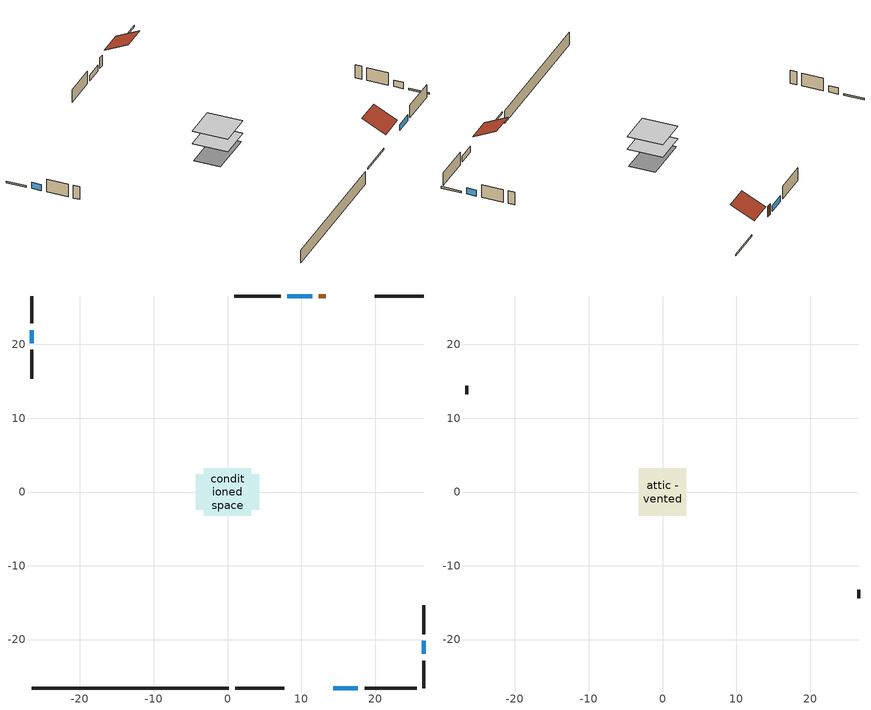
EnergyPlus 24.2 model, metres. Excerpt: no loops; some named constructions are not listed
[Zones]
conditioned space
 floor adiabatic (AdiabaticFloorConstruction): -3.2,-3.2 -3.2,3.2 3.2,3.2 3.2,-3.2 z0.3
 floor foundation (Slab1 construction): -4.29,-2.38 -4.29,2.38 4.29,2.38 4.29,-2.38 z-2.13
 wall outside (RimJoist1 construction): 1.07,-26.56 7.68,-26.56 z0.3:0.61
 wall outside (RimJoist2 construction): -26.56,26.56 -26.56,22.87 z0.3:0.61
 wall outside (RimJoist3 construction): 26.56,26.56 19.95,26.56 z0.3:0.61
 wall outside (RimJoist4 construction): 26.56,-26.56 26.56,-22.87 z0.3:0.61
 wall outside (AdiabaticWallConstruction 1): 13.31,26.56 12.39,26.56 z0.3:2.34
 wall outside (AdiabaticWallConstruction): 14.32,-26.56 17.66,-26.56 / 11.46,26.56 8.13,26.56 z0.3:1.43; -26.56,21.94 -26.56,20.18 / 26.56,-21.94 26.56,-20.18 z0.3:1.49
 wall outside (Wall1 construction): 18.59,-26.56 25.63,-26.56 z0.3:2.74
 wall outside (Wall2 construction): -26.56,19.26 -26.56,15.35 z0.3:2.74
 wall outside (Wall3 construction): 7.2,26.56 0.92,26.56 z0.3:2.74
 wall outside (Wall4 construction): 26.56,-19.26 26.56,-15.35 z0.3:2.74
 wall foundation (FoundationWall1 construction): -26.56,-26.56 0.14,-26.56 z-2.13:0.3
 window (WindowConstruction): 14.32,-26.56 17.66,-26.56 z0.3:1.43
 window (WindowConstruction 1): -26.56,21.94 -26.56,20.18 z0.3:1.49
 window (WindowConstruction 2): 11.46,26.56 8.13,26.56 z0.3:1.43
 window (WindowConstruction 3): 26.56,-21.94 26.56,-20.18 z0.3:1.49
 door (Door): 13.31,26.56 12.39,26.56 z0.3:2.34
 ceiling adiabatic (AdiabaticFloorConstruction): 3.2,-3.2 3.2,3.2 -3.2,3.2 -3.2,-3.2 z0.3
attic - vented
 floor to conditioned space (Floor1 construction Reversed): -3.2,-3.2 -3.2,3.2 3.2,3.2 3.2,-3.2 z2.74
 wall outside (Wall5 construction): -26.56,14.42 -26.56,13.25 z0.3:2.74
 wall outside (Wall6 construction): 26.56,-14.42 26.56,-13.25 z0.3:2.74
 roof outside (Roof1 construction): 13.4,-26.56,2.74 13.4,-22.28,4.88 8.61,-22.28,4.88 8.61,-26.56,2.74
 roof outside (Roof2 construction): 14.23,26.56,2.74 14.23,22.28,4.88 19.02,22.28,4.88 19.02,26.56,2.74
[Material] Roughness=Rough; Thermal Absorptance=0.9
Name | Thickness {m} | Conductivity {W/m-K} | Density {kg/m3} | Specific Heat {J/kg-K} | Solar Absorptance | Visible Absorptance
ceiling loosefill ins | 0.0846667 | 0.0480833 | 16.02 | 1046.75 | 0.7 | 0.7
ceiling stud and cavity | 0.1397 | 0.0920385 | 65.682 | 1177.47 | 0.7 | 0.7
gypsum board | 0.0127 | 0.160291 | 801 | 837.4 | 0.6 | 0.6
[Construction]
Floor1 construction: ceiling loosefill ins, ceiling stud and cavity, gypsum board
[EnergyManagementSystem:OutputVariable] Type of Data in Variable=Averaged; Update Frequency=ZoneTimestep; EMS Program or Subroutine=total_airflows_program; Units=m^3/s
Name | EMS Variable
total_infil_flow_rate_timeseries_outvar | total_infil_flow_rate
total_mechvent_flow_rate_timeseries_outvar | total_mechvent_flow_rate
total_natvent_flow_rate_timeseries_outvar | total_natvent_flow_rate
total_whf_flow_rate_timeseries_outvar | total_whf_flow_rate
[Schedule:Day:Interval]
cooling season schedule day; cooling season schedule day 2; cooling season schedule default day; natural vent schedule default day: No, 24:00, 0
cooling season schedule day 1; natural vent schedule day: No, 24:00, 1
[Schedule:Week:Daily]
cooling season schedule Week Rule - Jan1-May26: cooling season schedule day, cooling season schedule day, cooling season schedule day, cooling season schedule day, cooling season schedule day, cooling season schedule day, cooling season schedule day, cooling season schedule default day, cooling season schedule default day, cooling season schedule default day, cooling season schedule default day, cooling season schedule default day
cooling season schedule Week Rule - May27-Jun2: cooling season schedule day, cooling season schedule day, cooling season schedule day, cooling season schedule day, cooling season schedule day, cooling season schedule day 1, cooling season schedule day 1, cooling season schedule default day, cooling season schedule default day, cooling season schedule default day, cooling season schedule default day, cooling season schedule default day
cooling season schedule Week Rule - Jun3-Sep29: cooling season schedule day 1, cooling season schedule day 1, cooling season schedule day 1, cooling season schedule day 1, cooling season schedule day 1, cooling season schedule day 1, cooling season schedule day 1, cooling season schedule default day, cooling season schedule default day, cooling season schedule default day, cooling season schedule default day, cooling season schedule default day
cooling season schedule Week Rule - Sep30-Oct6: cooling season schedule day 1, cooling season schedule day 2, cooling season schedule day 2, cooling season schedule day 2, cooling season schedule day 2, cooling season schedule day 2, cooling season schedule day 2, cooling season schedule default day, cooling season schedule default day, cooling season schedule default day, cooling season schedule default day, cooling season schedule default day
cooling season schedule Week Rule - Oct7-Dec31: cooling season schedule day 2, cooling season schedule day 2, cooling season schedule day 2, cooling season schedule day 2, cooling season schedule day 2, cooling season schedule day 2, cooling season schedule day 2, cooling season schedule default day, cooling season schedule default day, cooling season schedule default day, cooling season schedule default day, cooling season schedule default day
natural vent schedule Week Rule - Jan1-Jan6: natural vent schedule day, natural vent schedule day, natural vent schedule default day, natural vent schedule day, natural vent schedule default day, natural vent schedule day, natural vent schedule default day, natural vent schedule default day, natural vent schedule default day, natural vent schedule default day, natural vent schedule default day, natural vent schedule default day
natural vent schedule Week Rule - Jan7-Dec31: natural vent schedule default day, natural vent schedule day, natural vent schedule default day, natural vent schedule day, natural vent schedule default day, natural vent schedule day, natural vent schedule default day, natural vent schedule default day, natural vent schedule default day, natural vent schedule default day, natural vent schedule default day, natural vent schedule default day
[Schedule:Year]
cooling season schedule: cooling season schedule Week Rule - Jan1-May26, 1, 1, 5, 26, cooling season schedule Week Rule - May27-Jun2, 5, 27, 6, 2, cooling season schedule Week Rule - Jun3-Sep29, 6, 3, 9, 29, cooling season schedule Week Rule - Sep30-Oct6, 9, 30, 10, 6, cooling season schedule Week Rule - Oct7-Dec31, 10, 7, 12, 31
natural vent schedule: natural vent schedule Week Rule - Jan1-Jan6, 1, 1, 1, 6, natural vent schedule Week Rule - Jan7-Dec31, 1, 7, 12, 31
[Schedule:File]
hot_water_dishwasher: File=in.schedules.csv; Column Number=5; Rows to Skip at Top=1; Number of Hours of Data=8760; Column Separator=Comma; Interpolate to Timestep=Yes; Minutes per Item=15; Adjust Schedule for Daylight Savings=Yes
